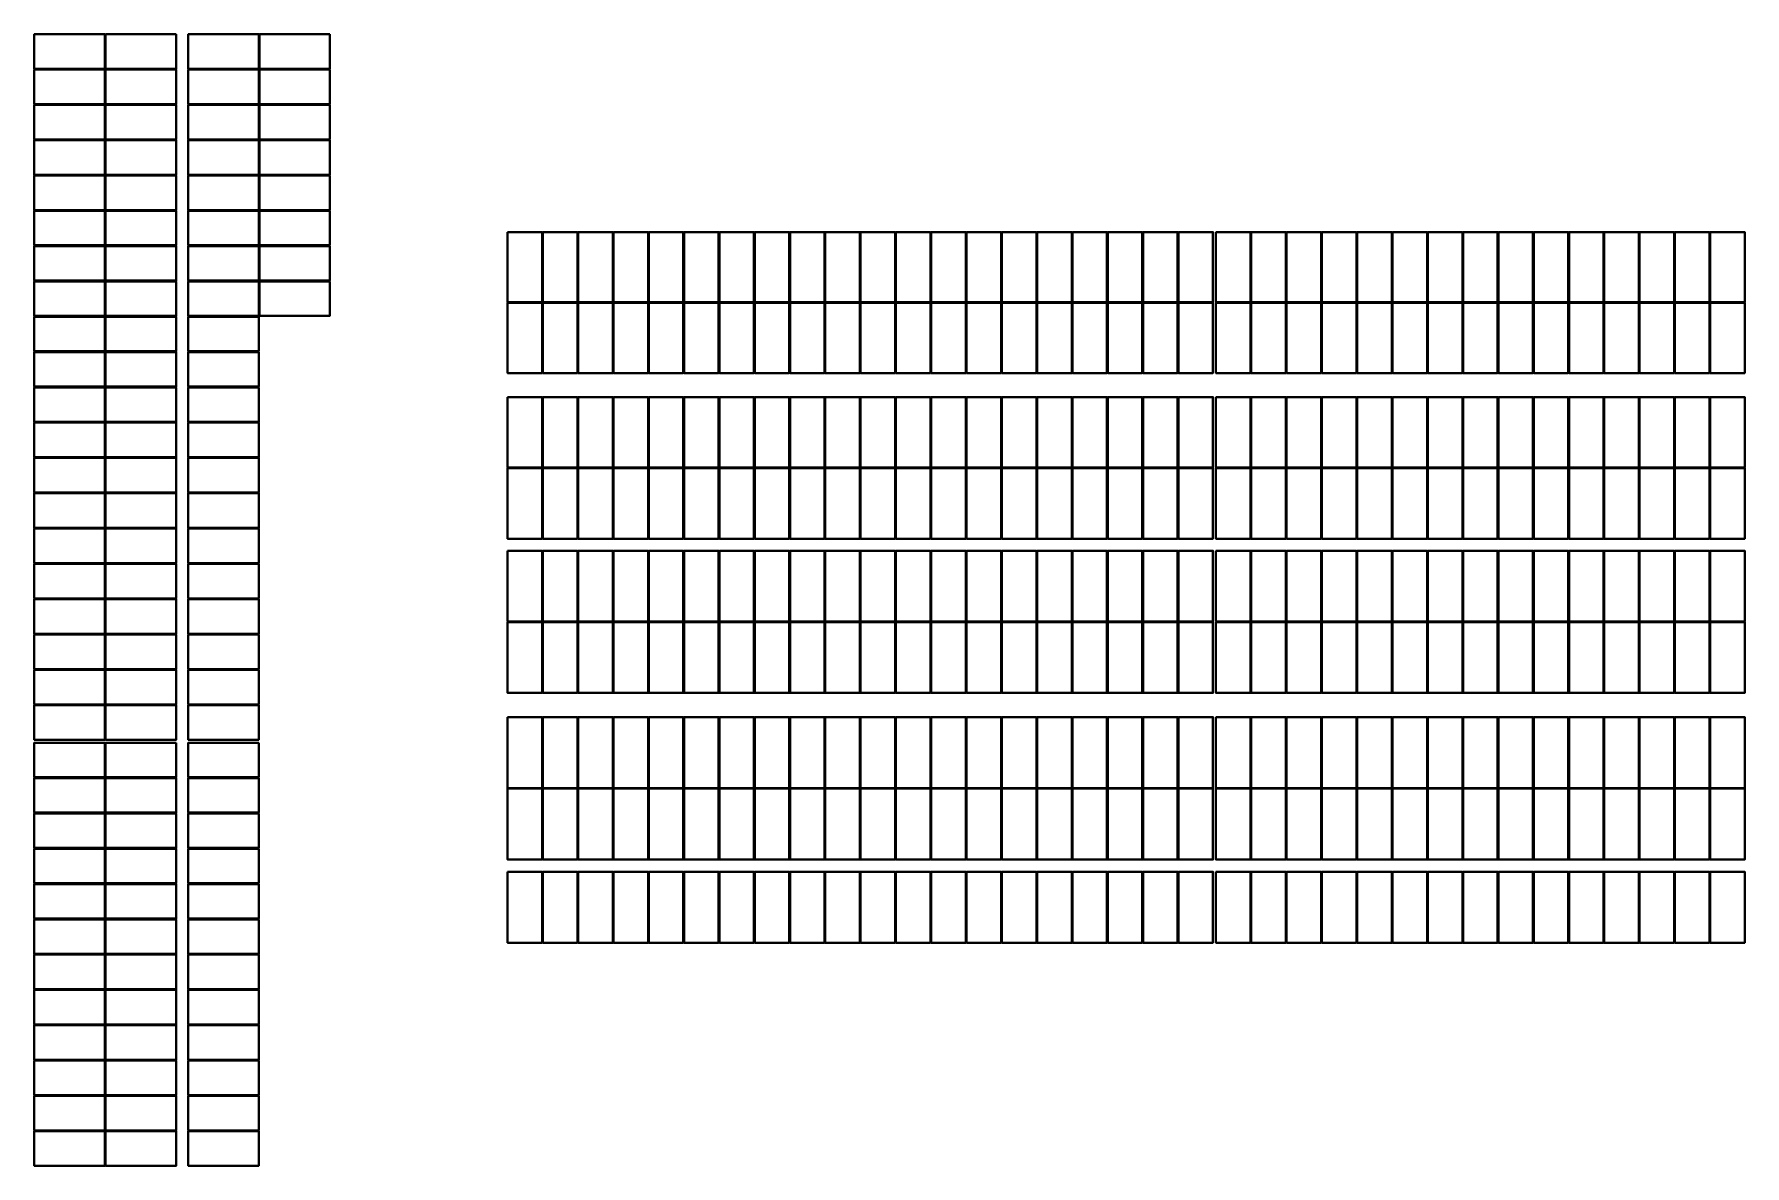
# Model space of a CAD drawing. Header units: millimetres. Extents: x 905 to 454098, y 508 to 244600.
# Drawn here: x 284188 to 340342, y 189882 to 227020 of the extents above; entities that cross this region are included whole.
import ezdxf

# ---------------------------------------------------------------- set-up
doc = ezdxf.new("R2010")
doc.units = ezdxf.units.MM
doc.layers.add('SOL-PV MODULES', color=5, linetype='Continuous', lineweight=40)

msp = doc.modelspace()

# ---------------------------------------------------------------- linework, layer by layer
at = {"layer": 'SOL-PV MODULES'}
for points in [[(286510, 227020), (284188, 227020), (284188, 225886), (286510, 225886)], [(288849, 227020), (286530, 227020), (286530, 225886), (288849, 225886)], [(291561, 227020), (289247, 227020), (289247, 225886), (291561, 225886)], [(293892, 227020), (291581, 227020), (291581, 225886), (293892, 225886)], [(286510, 225861), (284188, 225861), (284188, 224727), (286510, 224727)], [(288849, 225861), (286530, 225861), (286530, 224727), (288849, 224727)], [(291561, 225861), (289247, 225861), (289247, 224727), (291561, 224727)], [(293892, 225861), (291581, 225861), (291581, 224727), (293892, 224727)], [(286510, 224702), (284188, 224702), (284188, 223568), (286510, 223568)], [(288849, 224702), (286530, 224702), (286530, 223568), (288849, 223568)], [(291561, 224702), (289247, 224702), (289247, 223568), (291561, 223568)], [(293892, 224702), (291581, 224702), (291581, 223568), (293892, 223568)], [(286510, 223543), (284188, 223543), (284188, 222409), (286510, 222409)], [(288849, 223543), (286530, 223543), (286530, 222409), (288849, 222409)], [(291561, 223543), (289247, 223543), (289247, 222409), (291561, 222409)], [(293892, 223543), (291581, 223543), (291581, 222409), (293892, 222409)], [(286510, 222384), (284188, 222384), (284188, 221250), (286510, 221250)], [(288849, 222384), (286530, 222384), (286530, 221250), (288849, 221250)], [(291561, 222384), (289247, 222384), (289247, 221250), (291561, 221250)], [(293892, 222384), (291581, 222384), (291581, 221250), (293892, 221250)], [(286510, 221225), (284188, 221225), (284188, 220091), (286510, 220091)], [(288849, 221225), (286530, 221225), (286530, 220091), (288849, 220091)], [(291561, 221225), (289247, 221225), (289247, 220091), (291561, 220091)], [(293892, 221225), (291581, 221225), (291581, 220091), (293892, 220091)], [(286510, 220066), (284188, 220066), (284188, 218932), (286510, 218932)], [(288849, 220066), (286530, 220066), (286530, 218932), (288849, 218932)], [(291561, 220066), (289247, 220066), (289247, 218932), (291561, 218932)], [(293892, 220066), (291581, 220066), (291581, 218932), (293892, 218932)], [(286510, 218907), (284188, 218907), (284188, 217773), (286510, 217773)], [(288849, 218907), (286530, 218907), (286530, 217773), (288849, 217773)], [(291561, 218907), (289247, 218907), (289247, 217773), (291561, 217773)], [(293892, 218907), (291581, 218907), (291581, 217773), (293892, 217773)], [(286510, 217748), (284188, 217748), (284188, 216614), (286510, 216614)], [(288849, 217748), (286530, 217748), (286530, 216614), (288849, 216614)], [(291561, 217748), (289247, 217748), (289247, 216614), (291561, 216614)], [(286510, 216589), (284188, 216589), (284188, 215455), (286510, 215455)], [(288849, 216589), (286530, 216589), (286530, 215455), (288849, 215455)], [(291561, 216589), (289247, 216589), (289247, 215455), (291561, 215455)], [(286510, 215430), (284188, 215430), (284188, 214296), (286510, 214296)], [(288849, 215430), (286530, 215430), (286530, 214296), (288849, 214296)], [(291561, 215430), (289247, 215430), (289247, 214296), (291561, 214296)], [(286510, 214271), (284188, 214271), (284188, 213137), (286510, 213137)], [(288849, 214271), (286530, 214271), (286530, 213137), (288849, 213137)], [(291561, 214271), (289247, 214271), (289247, 213137), (291561, 213137)], [(286510, 213112), (284188, 213112), (284188, 211978), (286510, 211978)], [(288849, 213112), (286530, 213112), (286530, 211978), (288849, 211978)], [(291561, 213112), (289247, 213112), (289247, 211978), (291561, 211978)], [(286510, 211953), (284188, 211953), (284188, 210819), (286510, 210819)], [(288849, 211953), (286530, 211953), (286530, 210819), (288849, 210819)], [(291561, 211953), (289247, 211953), (289247, 210819), (291561, 210819)], [(286510, 210794), (284188, 210794), (284188, 209660), (286510, 209660)], [(288849, 210794), (286530, 210794), (286530, 209660), (288849, 209660)], [(291561, 210794), (289247, 210794), (289247, 209660), (291561, 209660)], [(286510, 209635), (284188, 209635), (284188, 208501), (286510, 208501)], [(288849, 209635), (286530, 209635), (286530, 208501), (288849, 208501)], [(291561, 209635), (289247, 209635), (289247, 208501), (291561, 208501)], [(286510, 208476), (284188, 208476), (284188, 207342), (286510, 207342)], [(288849, 208476), (286530, 208476), (286530, 207342), (288849, 207342)], [(291561, 208476), (289247, 208476), (289247, 207342), (291561, 207342)], [(286510, 207317), (284188, 207317), (284188, 206183), (286510, 206183)], [(288849, 207317), (286530, 207317), (286530, 206183), (288849, 206183)], [(291561, 207317), (289247, 207317), (289247, 206183), (291561, 206183)], [(286510, 206158), (284188, 206158), (284188, 205024), (286510, 205024)], [(288849, 206158), (286530, 206158), (286530, 205024), (288849, 205024)], [(291561, 206158), (289247, 206158), (289247, 205024), (291561, 205024)], [(286510, 204999), (284188, 204999), (284188, 203865), (286510, 203865)], [(288849, 204999), (286530, 204999), (286530, 203865), (288849, 203865)], [(291561, 204999), (289247, 204999), (289247, 203865), (291561, 203865)], [(286510, 203765), (284188, 203765), (284188, 202631), (286510, 202631)], [(288849, 203765), (286530, 203765), (286530, 202631), (288849, 202631)], [(291561, 203765), (289247, 203765), (289247, 202631), (291561, 202631)], [(286510, 202606), (284188, 202606), (284188, 201472), (286510, 201472)], [(288849, 202606), (286530, 202606), (286530, 201472), (288849, 201472)], [(291561, 202606), (289247, 202606), (289247, 201472), (291561, 201472)], [(286510, 201447), (284188, 201447), (284188, 200313), (286510, 200313)], [(288849, 201447), (286530, 201447), (286530, 200313), (288849, 200313)], [(291561, 201447), (289247, 201447), (289247, 200313), (291561, 200313)], [(286510, 200288), (284188, 200288), (284188, 199154), (286510, 199154)], [(288849, 200288), (286530, 200288), (286530, 199154), (288849, 199154)], [(291561, 200288), (289247, 200288), (289247, 199154), (291561, 199154)], [(286510, 199129), (284188, 199129), (284188, 197995), (286510, 197995)], [(288849, 199129), (286530, 199129), (286530, 197995), (288849, 197995)], [(291561, 199129), (289247, 199129), (289247, 197995), (291561, 197995)], [(286510, 197970), (284188, 197970), (284188, 196836), (286510, 196836)], [(288849, 197970), (286530, 197970), (286530, 196836), (288849, 196836)], [(291561, 197970), (289247, 197970), (289247, 196836), (291561, 196836)], [(286510, 196811), (284188, 196811), (284188, 195677), (286510, 195677)], [(288849, 196811), (286530, 196811), (286530, 195677), (288849, 195677)], [(291561, 196811), (289247, 196811), (289247, 195677), (291561, 195677)], [(286510, 195652), (284188, 195652), (284188, 194518), (286510, 194518)], [(288849, 195652), (286530, 195652), (286530, 194518), (288849, 194518)], [(291561, 195652), (289247, 195652), (289247, 194518), (291561, 194518)], [(286510, 194493), (284188, 194493), (284188, 193359), (286510, 193359)], [(288849, 194493), (286530, 194493), (286530, 193359), (288849, 193359)], [(291561, 194493), (289247, 194493), (289247, 193359), (291561, 193359)], [(286510, 193334), (284188, 193334), (284188, 192200), (286510, 192200)], [(288849, 193334), (286530, 193334), (286530, 192200), (288849, 192200)], [(291561, 193334), (289247, 193334), (289247, 192200), (291561, 192200)], [(286510, 192175), (284188, 192175), (284188, 191041), (286510, 191041)], [(288849, 192175), (286530, 192175), (286530, 191041), (288849, 191041)], [(291561, 192175), (289247, 192175), (289247, 191041), (291561, 191041)], [(286510, 191016), (284188, 191016), (284188, 189882), (286510, 189882)], [(288849, 191016), (286530, 191016), (286530, 189882), (288849, 189882)], [(291561, 191016), (289247, 191016), (289247, 189882), (291561, 189882)]]:
    msp.add_lwpolyline(points, close=True, dxfattribs=at)
at = {"layer": 'SOL-PV MODULES', "color": 5}
for points in [[(299727, 220523), (299727, 218224), (300861, 218224), (300861, 220523)], [(300886, 220523), (300886, 218224), (302020, 218224), (302020, 220523)], [(302045, 220523), (302045, 218224), (303179, 218224), (303179, 220523)], [(303204, 220523), (303204, 218224), (304338, 218224), (304338, 220523)], [(304363, 220523), (304363, 218224), (305497, 218224), (305497, 220523)], [(305522, 220523), (305522, 218224), (306656, 218224), (306656, 220523)], [(306681, 220523), (306681, 218224), (307815, 218224), (307815, 220523)], [(307840, 220523), (307840, 218224), (308974, 218224), (308974, 220523)], [(308999, 220523), (308999, 218224), (310133, 218224), (310133, 220523)], [(310158, 220523), (310158, 218224), (311292, 218224), (311292, 220523)], [(311317, 220523), (311317, 218224), (312451, 218224), (312451, 220523)], [(312476, 220523), (312476, 218224), (313610, 218224), (313610, 220523)], [(313635, 220523), (313635, 218224), (314769, 218224), (314769, 220523)], [(314794, 220523), (314794, 218224), (315928, 218224), (315928, 220523)], [(315953, 220523), (315953, 218224), (317087, 218224), (317087, 220523)], [(317112, 220523), (317112, 218224), (318246, 218224), (318246, 220523)], [(318271, 220523), (318271, 218224), (319405, 218224), (319405, 220523)], [(319430, 220523), (319430, 218224), (320564, 218224), (320564, 220523)], [(320589, 220523), (320589, 218224), (321723, 218224), (321723, 220523)], [(321748, 220523), (321748, 218224), (322882, 218224), (322882, 220523)], [(322982, 220523), (322982, 218224), (324116, 218224), (324116, 220523)], [(324141, 220523), (324141, 218224), (325275, 218224), (325275, 220523)], [(325300, 220523), (325300, 218224), (326434, 218224), (326434, 220523)], [(326459, 220523), (326459, 218224), (327593, 218224), (327593, 220523)], [(327618, 220523), (327618, 218224), (328752, 218224), (328752, 220523)], [(328777, 220523), (328777, 218224), (329911, 218224), (329911, 220523)], [(329936, 220523), (329936, 218224), (331070, 218224), (331070, 220523)], [(331095, 220523), (331095, 218224), (332229, 218224), (332229, 220523)], [(332254, 220523), (332254, 218224), (333388, 218224), (333388, 220523)], [(333413, 220523), (333413, 218224), (334547, 218224), (334547, 220523)], [(334572, 220523), (334572, 218224), (335706, 218224), (335706, 220523)], [(335731, 220523), (335731, 218224), (336865, 218224), (336865, 220523)], [(336890, 220523), (336890, 218224), (338024, 218224), (338024, 220523)], [(338049, 220523), (338049, 218224), (339183, 218224), (339183, 220523)], [(339208, 220523), (339208, 218224), (340342, 218224), (340342, 220523)], [(299727, 218204), (299727, 215900), (300861, 215900), (300861, 218204)], [(300886, 218204), (300886, 215900), (302020, 215900), (302020, 218204)], [(302045, 218204), (302045, 215900), (303179, 215900), (303179, 218204)], [(303204, 218204), (303204, 215900), (304338, 215900), (304338, 218204)], [(304363, 218204), (304363, 215900), (305497, 215900), (305497, 218204)], [(305522, 218204), (305522, 215900), (306656, 215900), (306656, 218204)], [(306681, 218204), (306681, 215900), (307815, 215900), (307815, 218204)], [(307840, 218204), (307840, 215900), (308974, 215900), (308974, 218204)], [(308999, 218204), (308999, 215900), (310133, 215900), (310133, 218204)], [(310158, 218204), (310158, 215900), (311292, 215900), (311292, 218204)], [(311317, 218204), (311317, 215900), (312451, 215900), (312451, 218204)], [(312476, 218204), (312476, 215900), (313610, 215900), (313610, 218204)], [(313635, 218204), (313635, 215900), (314769, 215900), (314769, 218204)], [(314794, 218204), (314794, 215900), (315928, 215900), (315928, 218204)], [(315953, 218204), (315953, 215900), (317087, 215900), (317087, 218204)], [(317112, 218204), (317112, 215900), (318246, 215900), (318246, 218204)], [(318271, 218204), (318271, 215900), (319405, 215900), (319405, 218204)], [(319430, 218204), (319430, 215900), (320564, 215900), (320564, 218204)], [(320589, 218204), (320589, 215900), (321723, 215900), (321723, 218204)], [(321748, 218204), (321748, 215900), (322882, 215900), (322882, 218204)], [(322982, 218204), (322982, 215900), (324116, 215900), (324116, 218204)], [(324141, 218204), (324141, 215900), (325275, 215900), (325275, 218204)], [(325300, 218204), (325300, 215900), (326434, 215900), (326434, 218204)], [(326459, 218204), (326459, 215900), (327593, 215900), (327593, 218204)], [(327618, 218204), (327618, 215900), (328752, 215900), (328752, 218204)], [(328777, 218204), (328777, 215900), (329911, 215900), (329911, 218204)], [(329936, 218204), (329936, 215900), (331070, 215900), (331070, 218204)], [(331095, 218204), (331095, 215900), (332229, 215900), (332229, 218204)], [(332254, 218204), (332254, 215900), (333388, 215900), (333388, 218204)], [(333413, 218204), (333413, 215900), (334547, 215900), (334547, 218204)], [(334572, 218204), (334572, 215900), (335706, 215900), (335706, 218204)], [(335731, 218204), (335731, 215900), (336865, 215900), (336865, 218204)], [(336890, 218204), (336890, 215900), (338024, 215900), (338024, 218204)], [(338049, 218204), (338049, 215900), (339183, 215900), (339183, 218204)], [(339208, 218204), (339208, 215900), (340342, 215900), (340342, 218204)], [(299727, 215109), (299727, 212798), (300861, 212798), (300861, 215109)], [(300886, 215109), (300886, 212798), (302020, 212798), (302020, 215109)], [(302045, 215109), (302045, 212798), (303179, 212798), (303179, 215109)], [(303204, 215109), (303204, 212798), (304338, 212798), (304338, 215109)], [(304363, 215109), (304363, 212798), (305497, 212798), (305497, 215109)], [(305522, 215109), (305522, 212798), (306656, 212798), (306656, 215109)], [(306681, 215109), (306681, 212798), (307815, 212798), (307815, 215109)], [(307840, 215109), (307840, 212798), (308974, 212798), (308974, 215109)], [(308999, 215109), (308999, 212798), (310133, 212798), (310133, 215109)], [(310158, 215109), (310158, 212798), (311292, 212798), (311292, 215109)], [(311317, 215109), (311317, 212798), (312451, 212798), (312451, 215109)], [(312476, 215109), (312476, 212798), (313610, 212798), (313610, 215109)], [(313635, 215109), (313635, 212798), (314769, 212798), (314769, 215109)], [(314794, 215109), (314794, 212798), (315928, 212798), (315928, 215109)], [(315953, 215109), (315953, 212798), (317087, 212798), (317087, 215109)], [(317112, 215109), (317112, 212798), (318246, 212798), (318246, 215109)], [(318271, 215109), (318271, 212798), (319405, 212798), (319405, 215109)], [(319430, 215109), (319430, 212798), (320564, 212798), (320564, 215109)], [(320589, 215109), (320589, 212798), (321723, 212798), (321723, 215109)], [(321748, 215109), (321748, 212798), (322882, 212798), (322882, 215109)], [(322982, 215109), (322982, 212798), (324116, 212798), (324116, 215109)], [(324141, 215109), (324141, 212798), (325275, 212798), (325275, 215109)], [(325300, 215109), (325300, 212798), (326434, 212798), (326434, 215109)], [(326459, 215109), (326459, 212798), (327593, 212798), (327593, 215109)], [(327618, 215109), (327618, 212798), (328752, 212798), (328752, 215109)], [(328777, 215109), (328777, 212798), (329911, 212798), (329911, 215109)], [(329936, 215109), (329936, 212798), (331070, 212798), (331070, 215109)], [(331095, 215109), (331095, 212798), (332229, 212798), (332229, 215109)], [(332254, 215109), (332254, 212798), (333388, 212798), (333388, 215109)], [(333413, 215109), (333413, 212798), (334547, 212798), (334547, 215109)], [(334572, 215109), (334572, 212798), (335706, 212798), (335706, 215109)], [(335731, 215109), (335731, 212798), (336865, 212798), (336865, 215109)], [(336890, 215109), (336890, 212798), (338024, 212798), (338024, 215109)], [(338049, 215109), (338049, 212798), (339183, 212798), (339183, 215109)], [(339208, 215109), (339208, 212798), (340342, 212798), (340342, 215109)], [(299727, 212778), (299727, 210463), (300861, 210463), (300861, 212778)], [(300886, 212778), (300886, 210463), (302020, 210463), (302020, 212778)], [(302045, 212778), (302045, 210463), (303179, 210463), (303179, 212778)], [(303204, 212778), (303204, 210463), (304338, 210463), (304338, 212778)], [(304363, 212778), (304363, 210463), (305497, 210463), (305497, 212778)], [(305522, 212778), (305522, 210463), (306656, 210463), (306656, 212778)], [(306681, 212778), (306681, 210463), (307815, 210463), (307815, 212778)], [(307840, 212778), (307840, 210463), (308974, 210463), (308974, 212778)], [(308999, 212778), (308999, 210463), (310133, 210463), (310133, 212778)], [(310158, 212778), (310158, 210463), (311292, 210463), (311292, 212778)], [(311317, 212778), (311317, 210463), (312451, 210463), (312451, 212778)], [(312476, 212778), (312476, 210463), (313610, 210463), (313610, 212778)], [(313635, 212778), (313635, 210463), (314769, 210463), (314769, 212778)], [(314794, 212778), (314794, 210463), (315928, 210463), (315928, 212778)], [(315953, 212778), (315953, 210463), (317087, 210463), (317087, 212778)], [(317112, 212778), (317112, 210463), (318246, 210463), (318246, 212778)], [(318271, 212778), (318271, 210463), (319405, 210463), (319405, 212778)], [(319430, 212778), (319430, 210463), (320564, 210463), (320564, 212778)], [(320589, 212778), (320589, 210463), (321723, 210463), (321723, 212778)], [(321748, 212778), (321748, 210463), (322882, 210463), (322882, 212778)], [(322982, 212778), (322982, 210463), (324116, 210463), (324116, 212778)], [(324141, 212778), (324141, 210463), (325275, 210463), (325275, 212778)], [(325300, 212778), (325300, 210463), (326434, 210463), (326434, 212778)], [(326459, 212778), (326459, 210463), (327593, 210463), (327593, 212778)], [(327618, 212778), (327618, 210463), (328752, 210463), (328752, 212778)], [(328777, 212778), (328777, 210463), (329911, 210463), (329911, 212778)], [(329936, 212778), (329936, 210463), (331070, 210463), (331070, 212778)], [(331095, 212778), (331095, 210463), (332229, 210463), (332229, 212778)], [(332254, 212778), (332254, 210463), (333388, 210463), (333388, 212778)], [(333413, 212778), (333413, 210463), (334547, 210463), (334547, 212778)], [(334572, 212778), (334572, 210463), (335706, 210463), (335706, 212778)], [(335731, 212778), (335731, 210463), (336865, 210463), (336865, 212778)], [(336890, 212778), (336890, 210463), (338024, 210463), (338024, 212778)], [(338049, 212778), (338049, 210463), (339183, 210463), (339183, 212778)], [(339208, 212778), (339208, 210463), (340342, 210463), (340342, 212778)], [(299727, 210066), (299727, 207746), (300861, 207746), (300861, 210066)], [(300886, 210066), (300886, 207746), (302020, 207746), (302020, 210066)], [(302045, 210066), (302045, 207746), (303179, 207746), (303179, 210066)], [(303204, 210066), (303204, 207746), (304338, 207746), (304338, 210066)], [(304363, 210066), (304363, 207746), (305497, 207746), (305497, 210066)], [(305522, 210066), (305522, 207746), (306656, 207746), (306656, 210066)], [(306681, 210066), (306681, 207746), (307815, 207746), (307815, 210066)], [(307840, 210066), (307840, 207746), (308974, 207746), (308974, 210066)], [(308999, 210066), (308999, 207746), (310133, 207746), (310133, 210066)], [(310158, 210066), (310158, 207746), (311292, 207746), (311292, 210066)], [(311317, 210066), (311317, 207746), (312451, 207746), (312451, 210066)], [(312476, 210066), (312476, 207746), (313610, 207746), (313610, 210066)], [(313635, 210066), (313635, 207746), (314769, 207746), (314769, 210066)], [(314794, 210066), (314794, 207746), (315928, 207746), (315928, 210066)], [(315953, 210066), (315953, 207746), (317087, 207746), (317087, 210066)], [(317112, 210066), (317112, 207746), (318246, 207746), (318246, 210066)], [(318271, 210066), (318271, 207746), (319405, 207746), (319405, 210066)], [(319430, 210066), (319430, 207746), (320564, 207746), (320564, 210066)], [(320589, 210066), (320589, 207746), (321723, 207746), (321723, 210066)], [(321748, 210066), (321748, 207746), (322882, 207746), (322882, 210066)], [(322982, 210066), (322982, 207746), (324116, 207746), (324116, 210066)], [(324141, 210066), (324141, 207746), (325275, 207746), (325275, 210066)], [(325300, 210066), (325300, 207746), (326434, 207746), (326434, 210066)], [(326459, 210066), (326459, 207746), (327593, 207746), (327593, 210066)], [(327618, 210066), (327618, 207746), (328752, 207746), (328752, 210066)], [(328777, 210066), (328777, 207746), (329911, 207746), (329911, 210066)], [(329936, 210066), (329936, 207746), (331070, 207746), (331070, 210066)], [(331095, 210066), (331095, 207746), (332229, 207746), (332229, 210066)], [(332254, 210066), (332254, 207746), (333388, 207746), (333388, 210066)], [(333413, 210066), (333413, 207746), (334547, 207746), (334547, 210066)], [(334572, 210066), (334572, 207746), (335706, 207746), (335706, 210066)], [(335731, 210066), (335731, 207746), (336865, 207746), (336865, 210066)], [(336890, 210066), (336890, 207746), (338024, 207746), (338024, 210066)], [(338049, 210066), (338049, 207746), (339183, 207746), (339183, 210066)], [(339208, 210066), (339208, 207746), (340342, 207746), (340342, 210066)], [(299727, 207726), (299727, 205403), (300861, 205403), (300861, 207726)], [(300886, 207726), (300886, 205403), (302020, 205403), (302020, 207726)], [(302045, 207726), (302045, 205403), (303179, 205403), (303179, 207726)], [(303204, 207726), (303204, 205403), (304338, 205403), (304338, 207726)], [(304363, 207726), (304363, 205403), (305497, 205403), (305497, 207726)], [(305522, 207726), (305522, 205403), (306656, 205403), (306656, 207726)], [(306681, 207726), (306681, 205403), (307815, 205403), (307815, 207726)], [(307840, 207726), (307840, 205403), (308974, 205403), (308974, 207726)], [(308999, 207726), (308999, 205403), (310133, 205403), (310133, 207726)], [(310158, 207726), (310158, 205403), (311292, 205403), (311292, 207726)], [(311317, 207726), (311317, 205403), (312451, 205403), (312451, 207726)], [(312476, 207726), (312476, 205403), (313610, 205403), (313610, 207726)], [(313635, 207726), (313635, 205403), (314769, 205403), (314769, 207726)], [(314794, 207726), (314794, 205403), (315928, 205403), (315928, 207726)], [(315953, 207726), (315953, 205403), (317087, 205403), (317087, 207726)], [(317112, 207726), (317112, 205403), (318246, 205403), (318246, 207726)], [(318271, 207726), (318271, 205403), (319405, 205403), (319405, 207726)], [(319430, 207726), (319430, 205403), (320564, 205403), (320564, 207726)], [(320589, 207726), (320589, 205403), (321723, 205403), (321723, 207726)], [(321748, 207726), (321748, 205403), (322882, 205403), (322882, 207726)], [(322982, 207726), (322982, 205403), (324116, 205403), (324116, 207726)], [(324141, 207726), (324141, 205403), (325275, 205403), (325275, 207726)], [(325300, 207726), (325300, 205403), (326434, 205403), (326434, 207726)], [(326459, 207726), (326459, 205403), (327593, 205403), (327593, 207726)], [(327618, 207726), (327618, 205403), (328752, 205403), (328752, 207726)], [(328777, 207726), (328777, 205403), (329911, 205403), (329911, 207726)], [(329936, 207726), (329936, 205403), (331070, 205403), (331070, 207726)], [(331095, 207726), (331095, 205403), (332229, 205403), (332229, 207726)], [(332254, 207726), (332254, 205403), (333388, 205403), (333388, 207726)], [(333413, 207726), (333413, 205403), (334547, 205403), (334547, 207726)], [(334572, 207726), (334572, 205403), (335706, 205403), (335706, 207726)], [(335731, 207726), (335731, 205403), (336865, 205403), (336865, 207726)], [(336890, 207726), (336890, 205403), (338024, 205403), (338024, 207726)], [(338049, 207726), (338049, 205403), (339183, 205403), (339183, 207726)], [(339208, 207726), (339208, 205403), (340342, 205403), (340342, 207726)], [(299727, 204606), (299727, 202280), (300861, 202280), (300861, 204606)], [(300886, 204606), (300886, 202280), (302020, 202280), (302020, 204606)], [(302045, 204606), (302045, 202280), (303179, 202280), (303179, 204606)], [(303204, 204606), (303204, 202280), (304338, 202280), (304338, 204606)], [(304363, 204606), (304363, 202280), (305497, 202280), (305497, 204606)], [(305522, 204606), (305522, 202280), (306656, 202280), (306656, 204606)], [(306681, 204606), (306681, 202280), (307815, 202280), (307815, 204606)], [(307840, 204606), (307840, 202280), (308974, 202280), (308974, 204606)], [(308999, 204606), (308999, 202280), (310133, 202280), (310133, 204606)], [(310158, 204606), (310158, 202280), (311292, 202280), (311292, 204606)], [(311317, 204606), (311317, 202280), (312451, 202280), (312451, 204606)], [(312476, 204606), (312476, 202280), (313610, 202280), (313610, 204606)], [(313635, 204606), (313635, 202280), (314769, 202280), (314769, 204606)], [(314794, 204606), (314794, 202280), (315928, 202280), (315928, 204606)], [(315953, 204606), (315953, 202280), (317087, 202280), (317087, 204606)], [(317112, 204606), (317112, 202280), (318246, 202280), (318246, 204606)], [(318271, 204606), (318271, 202280), (319405, 202280), (319405, 204606)], [(319430, 204606), (319430, 202280), (320564, 202280), (320564, 204606)], [(320589, 204606), (320589, 202280), (321723, 202280), (321723, 204606)], [(321748, 204606), (321748, 202280), (322882, 202280), (322882, 204606)], [(322982, 204606), (322982, 202280), (324116, 202280), (324116, 204606)], [(324141, 204606), (324141, 202280), (325275, 202280), (325275, 204606)], [(325300, 204606), (325300, 202280), (326434, 202280), (326434, 204606)], [(326459, 204606), (326459, 202280), (327593, 202280), (327593, 204606)], [(327618, 204606), (327618, 202280), (328752, 202280), (328752, 204606)], [(328777, 204606), (328777, 202280), (329911, 202280), (329911, 204606)], [(329936, 204606), (329936, 202280), (331070, 202280), (331070, 204606)], [(331095, 204606), (331095, 202280), (332229, 202280), (332229, 204606)], [(332254, 204606), (332254, 202280), (333388, 202280), (333388, 204606)], [(333413, 204606), (333413, 202280), (334547, 202280), (334547, 204606)], [(334572, 204606), (334572, 202280), (335706, 202280), (335706, 204606)], [(335731, 204606), (335731, 202280), (336865, 202280), (336865, 204606)], [(336890, 204606), (336890, 202280), (338024, 202280), (338024, 204606)], [(338049, 204606), (338049, 202280), (339183, 202280), (339183, 204606)], [(339208, 204606), (339208, 202280), (340342, 202280), (340342, 204606)], [(299727, 202260), (299727, 199931), (300861, 199931), (300861, 202260)], [(300886, 202260), (300886, 199931), (302020, 199931), (302020, 202260)], [(302045, 202260), (302045, 199931), (303179, 199931), (303179, 202260)], [(303204, 202260), (303204, 199931), (304338, 199931), (304338, 202260)], [(304363, 202260), (304363, 199931), (305497, 199931), (305497, 202260)], [(305522, 202260), (305522, 199931), (306656, 199931), (306656, 202260)], [(306681, 202260), (306681, 199931), (307815, 199931), (307815, 202260)], [(307840, 202260), (307840, 199931), (308974, 199931), (308974, 202260)], [(308999, 202260), (308999, 199931), (310133, 199931), (310133, 202260)], [(310158, 202260), (310158, 199931), (311292, 199931), (311292, 202260)], [(311317, 202260), (311317, 199931), (312451, 199931), (312451, 202260)], [(312476, 202260), (312476, 199931), (313610, 199931), (313610, 202260)], [(313635, 202260), (313635, 199931), (314769, 199931), (314769, 202260)], [(314794, 202260), (314794, 199931), (315928, 199931), (315928, 202260)], [(315953, 202260), (315953, 199931), (317087, 199931), (317087, 202260)], [(317112, 202260), (317112, 199931), (318246, 199931), (318246, 202260)], [(318271, 202260), (318271, 199931), (319405, 199931), (319405, 202260)], [(319430, 202260), (319430, 199931), (320564, 199931), (320564, 202260)], [(320589, 202260), (320589, 199931), (321723, 199931), (321723, 202260)], [(321748, 202260), (321748, 199931), (322882, 199931), (322882, 202260)], [(322982, 202260), (322982, 199931), (324116, 199931), (324116, 202260)], [(324141, 202260), (324141, 199931), (325275, 199931), (325275, 202260)], [(325300, 202260), (325300, 199931), (326434, 199931), (326434, 202260)], [(326459, 202260), (326459, 199931), (327593, 199931), (327593, 202260)], [(327618, 202260), (327618, 199931), (328752, 199931), (328752, 202260)], [(328777, 202260), (328777, 199931), (329911, 199931), (329911, 202260)], [(329936, 202260), (329936, 199931), (331070, 199931), (331070, 202260)], [(331095, 202260), (331095, 199931), (332229, 199931), (332229, 202260)], [(332254, 202260), (332254, 199931), (333388, 199931), (333388, 202260)], [(333413, 202260), (333413, 199931), (334547, 199931), (334547, 202260)], [(334572, 202260), (334572, 199931), (335706, 199931), (335706, 202260)], [(335731, 202260), (335731, 199931), (336865, 199931), (336865, 202260)], [(336890, 202260), (336890, 199931), (338024, 199931), (338024, 202260)], [(338049, 202260), (338049, 199931), (339183, 199931), (339183, 202260)], [(339208, 202260), (339208, 199931), (340342, 199931), (340342, 202260)], [(299727, 199532), (299727, 197201), (300861, 197201), (300861, 199532)], [(300886, 199532), (300886, 197201), (302020, 197201), (302020, 199532)], [(302045, 199532), (302045, 197201), (303179, 197201), (303179, 199532)], [(303204, 199532), (303204, 197201), (304338, 197201), (304338, 199532)], [(304363, 199532), (304363, 197201), (305497, 197201), (305497, 199532)], [(305522, 199532), (305522, 197201), (306656, 197201), (306656, 199532)], [(306681, 199532), (306681, 197201), (307815, 197201), (307815, 199532)], [(307840, 199532), (307840, 197201), (308974, 197201), (308974, 199532)], [(308999, 199532), (308999, 197201), (310133, 197201), (310133, 199532)], [(310158, 199532), (310158, 197201), (311292, 197201), (311292, 199532)], [(311317, 199532), (311317, 197201), (312451, 197201), (312451, 199532)], [(312476, 199532), (312476, 197201), (313610, 197201), (313610, 199532)], [(313635, 199532), (313635, 197201), (314769, 197201), (314769, 199532)], [(314794, 199532), (314794, 197201), (315928, 197201), (315928, 199532)], [(315953, 199532), (315953, 197201), (317087, 197201), (317087, 199532)], [(317112, 199532), (317112, 197201), (318246, 197201), (318246, 199532)], [(318271, 199532), (318271, 197201), (319405, 197201), (319405, 199532)], [(319430, 199532), (319430, 197201), (320564, 197201), (320564, 199532)], [(320589, 199532), (320589, 197201), (321723, 197201), (321723, 199532)], [(321748, 199532), (321748, 197201), (322882, 197201), (322882, 199532)], [(322982, 199532), (322982, 197201), (324116, 197201), (324116, 199532)], [(324141, 199532), (324141, 197201), (325275, 197201), (325275, 199532)], [(325300, 199532), (325300, 197201), (326434, 197201), (326434, 199532)], [(326459, 199532), (326459, 197201), (327593, 197201), (327593, 199532)], [(327618, 199532), (327618, 197201), (328752, 197201), (328752, 199532)], [(328777, 199532), (328777, 197201), (329911, 197201), (329911, 199532)], [(329936, 199532), (329936, 197201), (331070, 197201), (331070, 199532)], [(331095, 199532), (331095, 197201), (332229, 197201), (332229, 199532)], [(332254, 199532), (332254, 197201), (333388, 197201), (333388, 199532)], [(333413, 199532), (333413, 197201), (334547, 197201), (334547, 199532)], [(334572, 199532), (334572, 197201), (335706, 197201), (335706, 199532)], [(335731, 199532), (335731, 197201), (336865, 197201), (336865, 199532)], [(336890, 199532), (336890, 197201), (338024, 197201), (338024, 199532)], [(338049, 199532), (338049, 197201), (339183, 197201), (339183, 199532)], [(339208, 199532), (339208, 197201), (340342, 197201), (340342, 199532)]]:
    msp.add_lwpolyline(points, close=True, dxfattribs=at)

doc.saveas('drawing.dxf')
